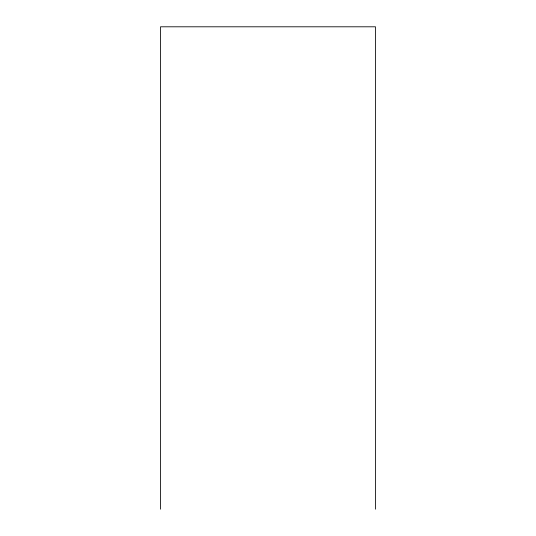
<?xml version="1.0" encoding="UTF-8"?>
<svg xmlns="http://www.w3.org/2000/svg" width="536" height="536" viewBox="0 0 536 536"><rect width="100%" height="100%" fill="white"/><g stroke="black" fill="none" stroke-linecap="round" stroke-linejoin="round"><path stroke-width="0.8" d="M375.481 509.2L375.481 26.8L160.519 26.8L160.519 509.2"/></g></svg>
